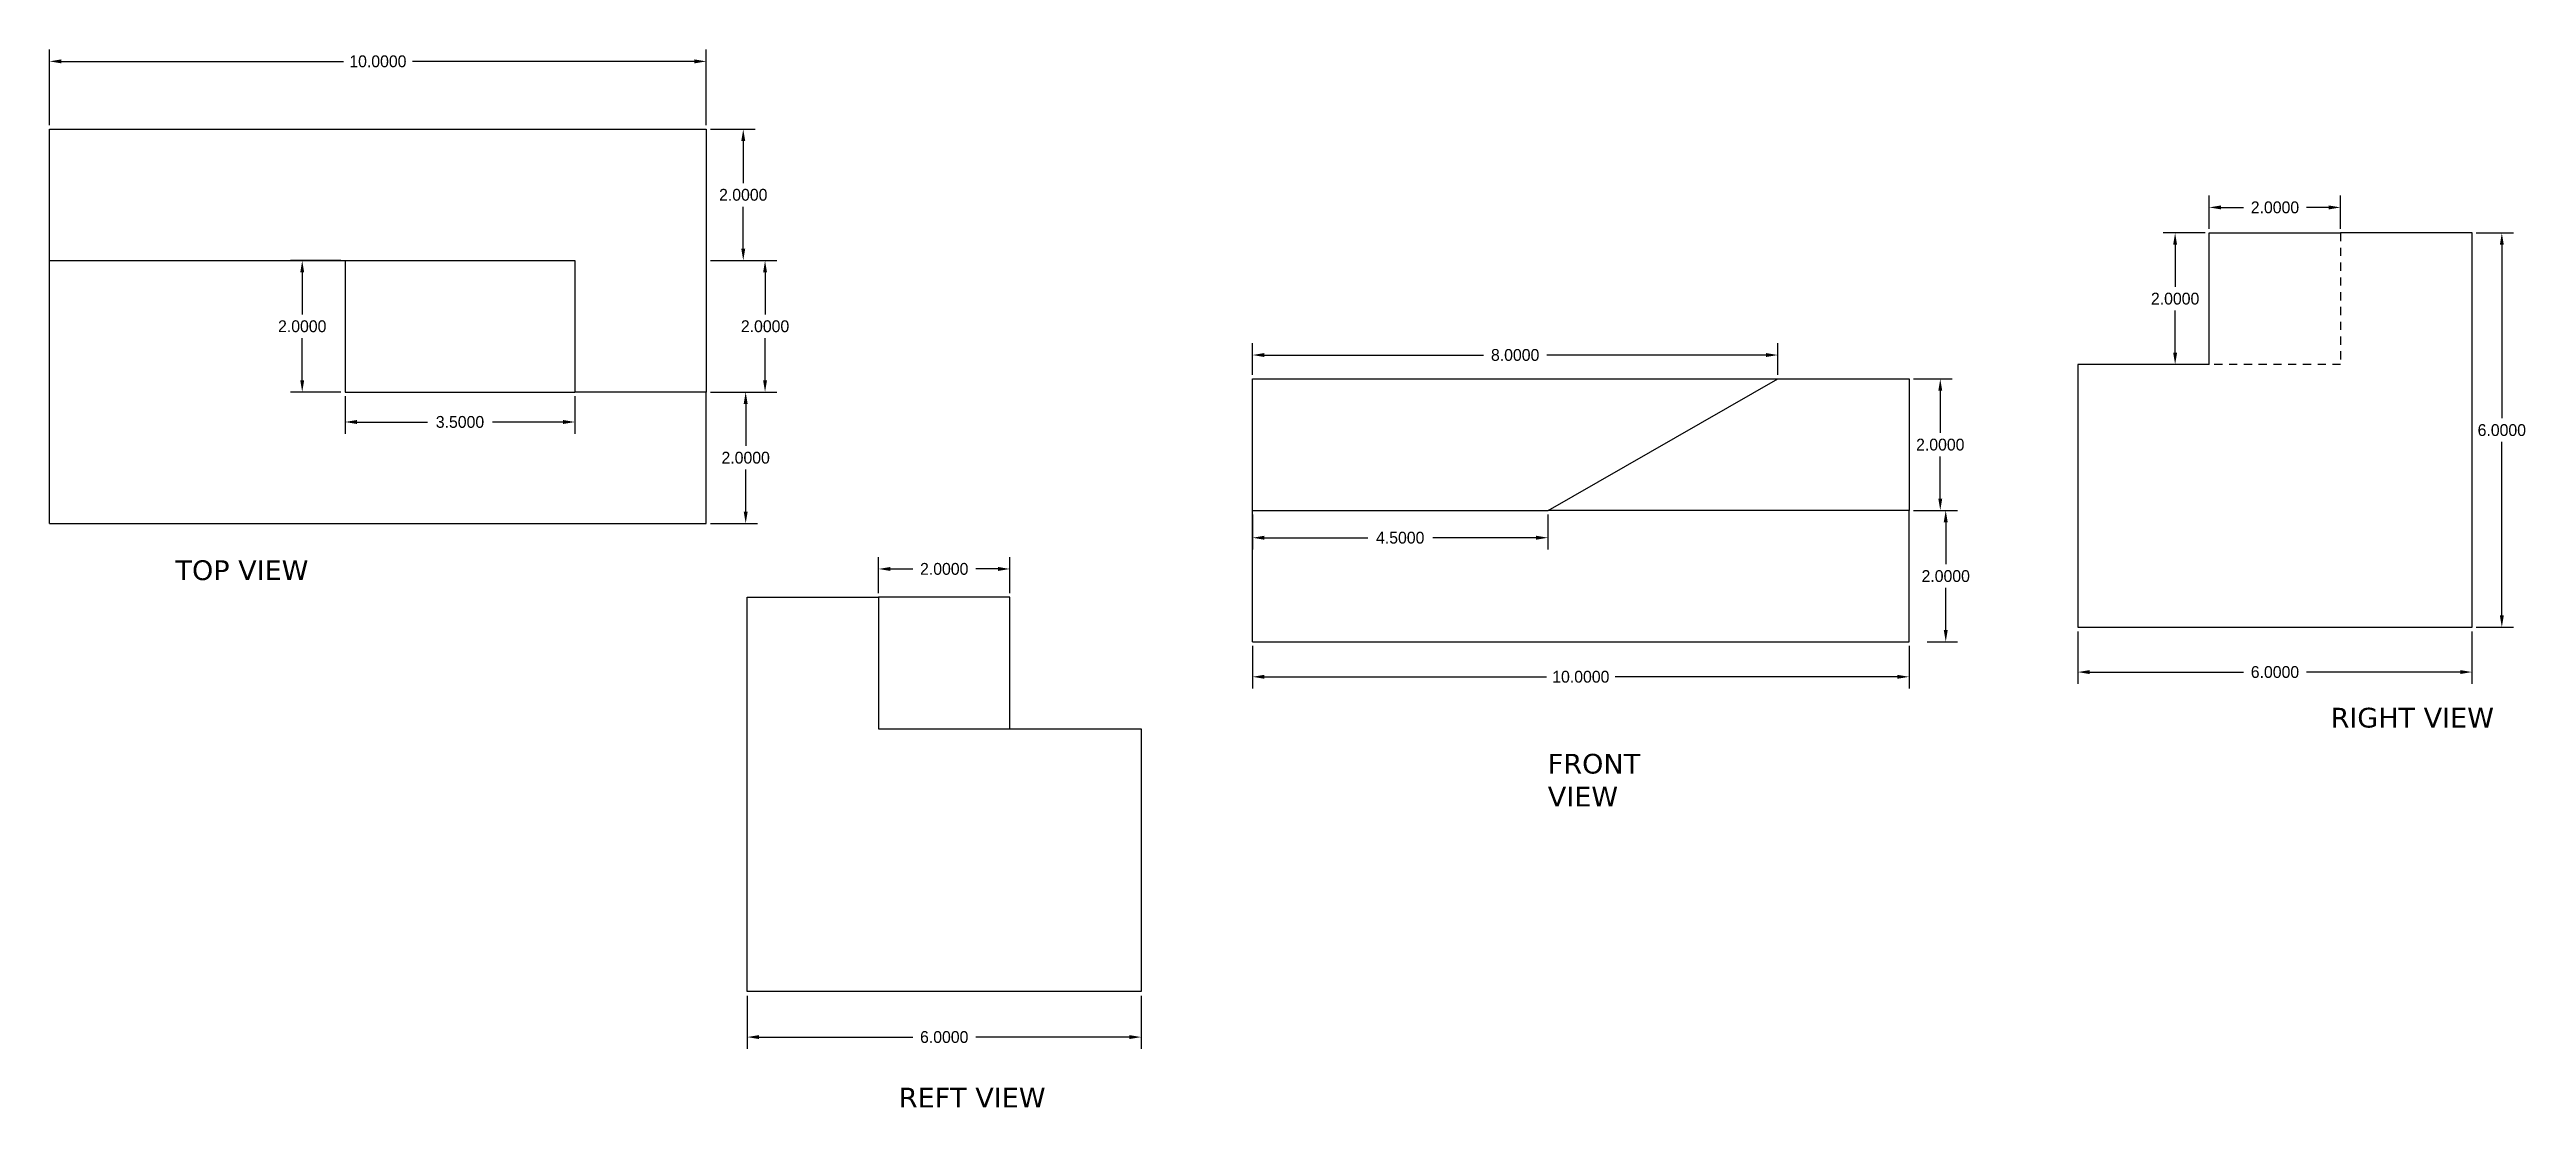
# Model space of a CAD drawing. Header units: inches. Extents: x 27.8 to 65.5, y 12.6 to 28.7.
import ezdxf

# ---------------------------------------------------------------- set-up
doc = ezdxf.new("R2010")
doc.units = ezdxf.units.IN
doc.header["$MEASUREMENT"] = 0
doc.linetypes.add('HIDDEN2', pattern=[0.1875, 0.125, -0.0625])
doc.dimstyles.get("Standard").update_dxf_attribs({"dimtxt": 0.18, "dimasz": 0.18, "dimexe": 0.18, "dimexo": 0.0625, "dimgap": 0.09, "dimtad": 0, "dimtih": 1, "dimtoh": 1, "dimdec": 4, "dimzin": 0, "dimdsep": 46, "dimtxsty": 'Standard', "dimcen": 0.09, "dimadec": 0, "dimazin": 0, "dimtfac": 1, "dimtdec": 4, "dimtofl": 0, "dimtmove": 0, "dimatfit": 3, "dimfxl": 1, "dimtolj": 1, "dimtzin": 0, "dimarcsym": 0})

# ---------------------------------------------------------------- blocks, each defined once
blk = doc.blocks.new('*D2')
at = {"color": 0, "lineweight": -2}
for p, q in [((56.341, 21.703), (56.804, 21.703)), ((56.624, 21.523), (56.624, 20.883)), ((56.624, 19.883), (56.624, 20.523)), ((56.341, 19.703), (56.804, 19.703))]:
    blk.add_line(p, q, dxfattribs=at)
at = {"color": 0}
for points in [[(56.594, 21.523), (56.654, 21.523), (56.624, 21.703)], [(56.594, 19.883), (56.654, 19.883), (56.624, 19.703)]]:
    blk.add_solid(points, dxfattribs=at)
at = {"layer": 'Defpoints', "color": 0}
for p in [(56.278, 21.703), (56.624, 21.703), (56.278, 19.703)]:
    blk.add_point(p, dxfattribs=at)
at = {"color": 0, "insert": (56.624, 20.703), "char_height": 0.18, "attachment_point": 5}
blk.add_mtext('\\A1;2.0000', dxfattribs=at)
blk = doc.blocks.new('*D3')
at = {"color": 0, "lineweight": -2}
for p, q in [((56.131, 23.703), (56.721, 23.703)), ((56.541, 23.523), (56.541, 22.883)), ((56.541, 21.883), (56.541, 22.523)), ((56.131, 21.703), (56.721, 21.703))]:
    blk.add_line(p, q, dxfattribs=at)
at = {"color": 0}
for points in [[(56.511, 23.523), (56.571, 23.523), (56.541, 23.703)], [(56.511, 21.883), (56.571, 21.883), (56.541, 21.703)]]:
    blk.add_solid(points, dxfattribs=at)
at = {"layer": 'Defpoints', "color": 0}
for p in [(56.068, 23.703), (56.068, 21.703), (56.541, 21.703)]:
    blk.add_point(p, dxfattribs=at)
at = {"color": 0, "insert": (56.541, 22.703), "char_height": 0.18, "attachment_point": 5}
blk.add_mtext('\\A1;2.0000', dxfattribs=at)
blk = doc.blocks.new('*D4')
at = {"color": 0, "lineweight": -2}
for p, q in [((46.068, 19.641), (46.068, 18.991)), ((56.068, 19.641), (56.068, 18.991)), ((46.248, 19.171), (50.543, 19.171)), ((55.888, 19.171), (51.593, 19.171))]:
    blk.add_line(p, q, dxfattribs=at)
at = {"color": 0}
for points in [[(46.248, 19.201), (46.248, 19.141), (46.068, 19.171)], [(55.888, 19.201), (55.888, 19.141), (56.068, 19.171)]]:
    blk.add_solid(points, dxfattribs=at)
at = {"layer": 'Defpoints', "color": 0}
for p in [(46.068, 19.703), (56.068, 19.703), (56.068, 19.171)]:
    blk.add_point(p, dxfattribs=at)
at = {"color": 0, "insert": (51.068, 19.171), "char_height": 0.18, "attachment_point": 5}
blk.add_mtext('\\A1;10.0000', dxfattribs=at)
blk = doc.blocks.new('*D5')
at = {"color": 0, "lineweight": -2}
for p, q in [((46.068, 21.641), (46.068, 21.107)), ((50.568, 21.641), (50.568, 21.107)), ((46.248, 21.287), (47.823, 21.287)), ((50.388, 21.287), (48.813, 21.287))]:
    blk.add_line(p, q, dxfattribs=at)
at = {"color": 0}
for points in [[(46.248, 21.317), (46.248, 21.257), (46.068, 21.287)], [(50.388, 21.317), (50.388, 21.257), (50.568, 21.287)]]:
    blk.add_solid(points, dxfattribs=at)
at = {"layer": 'Defpoints', "color": 0}
for p in [(46.068, 21.703), (50.568, 21.703), (50.568, 21.287)]:
    blk.add_point(p, dxfattribs=at)
at = {"color": 0, "insert": (48.318, 21.287), "char_height": 0.18, "attachment_point": 5}
blk.add_mtext('\\A1;4.5000', dxfattribs=at)
blk = doc.blocks.new('*D6')
at = {"color": 0, "lineweight": -2}
for p, q in [((46.068, 23.766), (46.068, 24.247)), ((54.068, 23.766), (54.068, 24.247)), ((46.248, 24.067), (49.588, 24.067)), ((53.888, 24.067), (50.548, 24.067))]:
    blk.add_line(p, q, dxfattribs=at)
at = {"color": 0}
for points in [[(46.248, 24.097), (46.248, 24.037), (46.068, 24.067)], [(53.888, 24.097), (53.888, 24.037), (54.068, 24.067)]]:
    blk.add_solid(points, dxfattribs=at)
at = {"layer": 'Defpoints', "color": 0}
for p in [(54.068, 24.067), (46.068, 23.703), (54.068, 23.703)]:
    blk.add_point(p, dxfattribs=at)
at = {"color": 0, "insert": (50.068, 24.067), "char_height": 0.18, "attachment_point": 5}
blk.add_mtext('\\A1;8.0000', dxfattribs=at)
blk = doc.blocks.new('*D14')
at = {"color": 0, "lineweight": -2}
for p, q in [((58.637, 19.862), (58.637, 19.063)), ((64.637, 19.862), (64.637, 19.063)), ((58.817, 19.243), (61.157, 19.243)), ((64.457, 19.243), (62.117, 19.243))]:
    blk.add_line(p, q, dxfattribs=at)
at = {"color": 0}
for points in [[(58.817, 19.273), (58.817, 19.213), (58.637, 19.243)], [(64.457, 19.273), (64.457, 19.213), (64.637, 19.243)]]:
    blk.add_solid(points, dxfattribs=at)
at = {"layer": 'Defpoints', "color": 0}
for p in [(58.637, 19.924), (64.637, 19.924), (64.637, 19.243)]:
    blk.add_point(p, dxfattribs=at)
at = {"color": 0, "insert": (61.637, 19.243), "char_height": 0.18, "attachment_point": 5}
blk.add_mtext('\\A1;6.0000', dxfattribs=at)
blk = doc.blocks.new('*D15')
at = {"color": 0, "lineweight": -2}
for p, q in [((64.7, 25.924), (65.271, 25.924)), ((65.091, 25.744), (65.091, 23.104)), ((65.091, 20.104), (65.091, 22.744)), ((64.7, 19.924), (65.271, 19.924))]:
    blk.add_line(p, q, dxfattribs=at)
at = {"color": 0}
for points in [[(65.061, 25.744), (65.121, 25.744), (65.091, 25.924)], [(65.061, 20.104), (65.121, 20.104), (65.091, 19.924)]]:
    blk.add_solid(points, dxfattribs=at)
at = {"layer": 'Defpoints', "color": 0}
for p in [(64.637, 25.924), (64.637, 19.924), (65.091, 19.924)]:
    blk.add_point(p, dxfattribs=at)
at = {"color": 0, "insert": (65.091, 22.924), "char_height": 0.18, "attachment_point": 5}
blk.add_mtext('\\A1;6.0000', dxfattribs=at)
blk = doc.blocks.new('*D16')
at = {"color": 0, "lineweight": -2}
for p, q in [((60.637, 25.987), (60.637, 26.493)), ((62.637, 25.987), (62.637, 26.493)), ((60.817, 26.313), (61.157, 26.313)), ((62.457, 26.313), (62.117, 26.313))]:
    blk.add_line(p, q, dxfattribs=at)
at = {"color": 0}
for points in [[(60.817, 26.343), (60.817, 26.283), (60.637, 26.313)], [(62.457, 26.343), (62.457, 26.283), (62.637, 26.313)]]:
    blk.add_solid(points, dxfattribs=at)
at = {"layer": 'Defpoints', "color": 0}
for p in [(60.637, 26.313), (60.637, 25.924), (62.637, 25.924)]:
    blk.add_point(p, dxfattribs=at)
at = {"color": 0, "insert": (61.637, 26.313), "char_height": 0.18, "attachment_point": 5}
blk.add_mtext('\\A1;2.0000', dxfattribs=at)
blk = doc.blocks.new('*D17')
at = {"color": 0, "lineweight": -2}
for p, q in [((60.575, 25.924), (59.937, 25.924)), ((60.117, 25.744), (60.117, 25.104)), ((60.117, 24.104), (60.117, 24.744)), ((60.575, 23.924), (59.937, 23.924))]:
    blk.add_line(p, q, dxfattribs=at)
at = {"color": 0}
for points in [[(60.087, 25.744), (60.147, 25.744), (60.117, 25.924)], [(60.087, 24.104), (60.147, 24.104), (60.117, 23.924)]]:
    blk.add_solid(points, dxfattribs=at)
at = {"layer": 'Defpoints', "color": 0}
for p in [(60.637, 25.924), (60.117, 23.924), (60.637, 23.924)]:
    blk.add_point(p, dxfattribs=at)
at = {"color": 0, "insert": (60.117, 24.924), "char_height": 0.18, "attachment_point": 5}
blk.add_mtext('\\A1;2.0000', dxfattribs=at)
blk = doc.blocks.new('*D18')
at = {"color": 0, "lineweight": -2}
for p, q in [((38.375, 14.318), (38.375, 13.509)), ((44.375, 14.318), (44.375, 13.509)), ((38.555, 13.689), (40.895, 13.689)), ((44.195, 13.689), (41.855, 13.689))]:
    blk.add_line(p, q, dxfattribs=at)
at = {"color": 0}
for points in [[(38.555, 13.719), (38.555, 13.659), (38.375, 13.689)], [(44.195, 13.719), (44.195, 13.659), (44.375, 13.689)]]:
    blk.add_solid(points, dxfattribs=at)
at = {"layer": 'Defpoints', "color": 0}
for p in [(38.375, 14.381), (44.375, 14.381), (44.375, 13.689)]:
    blk.add_point(p, dxfattribs=at)
at = {"color": 0, "insert": (41.375, 13.689), "char_height": 0.18, "attachment_point": 5}
blk.add_mtext('\\A1;6.0000', dxfattribs=at)
blk = doc.blocks.new('*D19')
at = {"color": 0, "lineweight": -2}
for p, q in [((40.375, 20.443), (40.375, 20.992)), ((40.555, 20.812), (40.895, 20.812)), ((42.195, 20.812), (41.855, 20.812)), ((42.375, 20.443), (42.375, 20.992))]:
    blk.add_line(p, q, dxfattribs=at)
at = {"color": 0}
for points in [[(40.555, 20.842), (40.555, 20.782), (40.375, 20.812)], [(42.195, 20.842), (42.195, 20.782), (42.375, 20.812)]]:
    blk.add_solid(points, dxfattribs=at)
at = {"layer": 'Defpoints', "color": 0}
for p in [(42.375, 20.812), (40.375, 20.381), (42.375, 20.381)]:
    blk.add_point(p, dxfattribs=at)
at = {"color": 0, "insert": (41.375, 20.812), "char_height": 0.18, "attachment_point": 5}
blk.add_mtext('\\A1;2.0000', dxfattribs=at)
blk = doc.blocks.new('*D20')
at = {"color": 0, "lineweight": -2}
for p, q in [((32.252, 23.442), (32.252, 22.868)), ((35.752, 23.442), (35.752, 22.868)), ((32.432, 23.048), (33.507, 23.048)), ((35.572, 23.048), (34.497, 23.048))]:
    blk.add_line(p, q, dxfattribs=at)
at = {"color": 0}
for points in [[(32.432, 23.078), (32.432, 23.018), (32.252, 23.048)], [(35.572, 23.078), (35.572, 23.018), (35.752, 23.048)]]:
    blk.add_solid(points, dxfattribs=at)
at = {"layer": 'Defpoints', "color": 0}
for p in [(32.252, 23.504), (35.752, 23.504), (35.752, 23.048)]:
    blk.add_point(p, dxfattribs=at)
at = {"color": 0, "insert": (34.002, 23.048), "char_height": 0.18, "attachment_point": 5}
blk.add_mtext('\\A1;3.5000', dxfattribs=at)
blk = doc.blocks.new('*D21')
at = {"color": 0, "lineweight": -2}
for p, q in [((32.19, 25.504), (31.42, 25.504)), ((31.6, 25.324), (31.6, 24.684)), ((31.6, 23.684), (31.6, 24.324)), ((32.19, 23.504), (31.42, 23.504))]:
    blk.add_line(p, q, dxfattribs=at)
at = {"color": 0}
for points in [[(31.57, 25.324), (31.63, 25.324), (31.6, 25.504)], [(31.57, 23.684), (31.63, 23.684), (31.6, 23.504)]]:
    blk.add_solid(points, dxfattribs=at)
at = {"layer": 'Defpoints', "color": 0}
for p in [(32.252, 25.504), (31.6, 23.504), (32.252, 23.504)]:
    blk.add_point(p, dxfattribs=at)
at = {"color": 0, "insert": (31.6, 24.504), "char_height": 0.18, "attachment_point": 5}
blk.add_mtext('\\A1;2.0000', dxfattribs=at)
blk = doc.blocks.new('*D23')
at = {"color": 0, "lineweight": -2}
for p, q in [((27.752, 27.567), (27.752, 28.715)), ((37.752, 27.567), (37.752, 28.715)), ((27.932, 28.535), (32.227, 28.535)), ((37.572, 28.535), (33.277, 28.535))]:
    blk.add_line(p, q, dxfattribs=at)
at = {"color": 0}
for points in [[(27.932, 28.565), (27.932, 28.505), (27.752, 28.535)], [(37.572, 28.565), (37.572, 28.505), (37.752, 28.535)]]:
    blk.add_solid(points, dxfattribs=at)
at = {"layer": 'Defpoints', "color": 0}
for p in [(37.752, 28.535), (27.752, 27.504), (37.752, 27.504)]:
    blk.add_point(p, dxfattribs=at)
at = {"color": 0, "insert": (32.752, 28.535), "char_height": 0.18, "attachment_point": 5}
blk.add_mtext('\\A1;10.0000', dxfattribs=at)
blk = doc.blocks.new('*D24')
at = {"color": 0, "lineweight": -2}
for p, q in [((37.815, 23.504), (38.532, 23.504)), ((38.352, 23.324), (38.352, 22.684)), ((38.352, 21.684), (38.352, 22.324)), ((37.815, 21.504), (38.532, 21.504))]:
    blk.add_line(p, q, dxfattribs=at)
at = {"color": 0}
for points in [[(38.322, 23.324), (38.382, 23.324), (38.352, 23.504)], [(38.322, 21.684), (38.382, 21.684), (38.352, 21.504)]]:
    blk.add_solid(points, dxfattribs=at)
at = {"layer": 'Defpoints', "color": 0}
for p in [(37.752, 23.504), (38.352, 23.504), (37.752, 21.504)]:
    blk.add_point(p, dxfattribs=at)
at = {"color": 0, "insert": (38.352, 22.504), "char_height": 0.18, "attachment_point": 5}
blk.add_mtext('\\A1;2.0000', dxfattribs=at)
blk = doc.blocks.new('*D25')
at = {"color": 0, "lineweight": -2}
for p, q in [((37.815, 25.504), (38.827, 25.504)), ((38.647, 25.324), (38.647, 24.684)), ((38.647, 23.684), (38.647, 24.324)), ((37.815, 23.504), (38.827, 23.504))]:
    blk.add_line(p, q, dxfattribs=at)
at = {"color": 0}
for points in [[(38.617, 25.324), (38.677, 25.324), (38.647, 25.504)], [(38.617, 23.684), (38.677, 23.684), (38.647, 23.504)]]:
    blk.add_solid(points, dxfattribs=at)
at = {"layer": 'Defpoints', "color": 0}
for p in [(37.752, 25.504), (38.647, 25.504), (37.752, 23.504)]:
    blk.add_point(p, dxfattribs=at)
at = {"color": 0, "insert": (38.647, 24.504), "char_height": 0.18, "attachment_point": 5}
blk.add_mtext('\\A1;2.0000', dxfattribs=at)
blk = doc.blocks.new('*D26')
at = {"color": 0, "lineweight": -2}
for p, q in [((37.815, 27.504), (38.495, 27.504)), ((38.315, 27.324), (38.315, 26.684)), ((38.315, 25.684), (38.315, 26.324)), ((37.815, 25.504), (38.495, 25.504))]:
    blk.add_line(p, q, dxfattribs=at)
at = {"color": 0}
for points in [[(38.285, 27.324), (38.345, 27.324), (38.315, 27.504)], [(38.285, 25.684), (38.345, 25.684), (38.315, 25.504)]]:
    blk.add_solid(points, dxfattribs=at)
at = {"layer": 'Defpoints', "color": 0}
for p in [(37.752, 27.504), (38.315, 27.504), (37.752, 25.504)]:
    blk.add_point(p, dxfattribs=at)
at = {"color": 0, "insert": (38.315, 26.504), "char_height": 0.18, "attachment_point": 5}
blk.add_mtext('\\A1;2.0000', dxfattribs=at)

msp = doc.modelspace()

# ---------------------------------------------------------------- linework, layer by layer
for p, q in [((27.75245, 25.50422), (27.75245, 27.50422)), ((27.75245, 27.50422), (37.75245, 27.50422)), ((37.75245, 27.50422), (37.75245, 23.50422)), ((60.63737, 23.92401), (60.63737, 25.92401)), ((60.63737, 25.92401), (62.63737, 25.92401)), ((64.63737, 25.92401), (62.63737, 25.92401)), ((64.63737, 19.92401), (64.63737, 25.92401)), ((27.75245, 21.50422), (27.75245, 25.50422)), ((27.75245, 25.50422), (32.25245, 25.50422)), ((32.25245, 25.50422), (32.25245, 23.50422)), ((32.25245, 25.50422), (35.75245, 25.50422)), ((35.75245, 25.50422), (35.75245, 23.50422)), ((60.63737, 23.92401), (58.63737, 23.92401)), ((58.63737, 23.92401), (58.63737, 19.92401)), ((32.25245, 23.50422), (35.75245, 23.50422)), ((37.75245, 23.50422), (35.75245, 23.50422)), ((37.75245, 21.50422), (37.75245, 23.50422)), ((46.06832, 21.70322), (46.06832, 23.70322)), ((46.06832, 23.70322), (54.06832, 23.70322)), ((50.56832, 21.70322), (54.06832, 23.70322)), ((54.06832, 23.70322), (56.06832, 23.70322)), ((56.06832, 23.70322), (56.06832, 21.70322)), ((27.75245, 21.50422), (37.75245, 21.50422)), ((46.06832, 19.70322), (46.06832, 21.70322)), ((46.06832, 21.70322), (50.56832, 21.70322)), ((56.06832, 21.70322), (50.56832, 21.70322)), ((56.06832, 19.70322), (56.06832, 21.70322)), ((56.06832, 21.70322), (56.06832, 21.70322)), ((38.37541, 14.38052), (38.37541, 20.38052)), ((38.37541, 20.38052), (40.37541, 20.38052)), ((40.37541, 20.38052), (40.37541, 18.38052)), ((42.37541, 20.38052), (40.37541, 20.38052)), ((42.37541, 18.38052), (42.37541, 20.38052)), ((46.06832, 19.70322), (56.06832, 19.70322)), ((58.63737, 19.92401), (64.63737, 19.92401)), ((40.37541, 18.38052), (42.37541, 18.38052)), ((42.37541, 18.38052), (44.37541, 18.38052)), ((44.37541, 18.38052), (44.37541, 14.38052)), ((44.37541, 14.38052), (38.37541, 14.38052))]:
    msp.add_line(p, q)
at = {"linetype": 'HIDDEN2'}
for p, q in [((62.63737, 25.92401), (62.63737, 23.92401)), ((62.63737, 23.92401), (60.63737, 23.92401))]:
    msp.add_line(p, q, dxfattribs=at)

# ---------------------------------------------------------------- texts
at = {"char_height": 0.3, "attachment_point": 1}
for s, insert, width in [('{\\fVerdana|b0|i0|c0|p34;TOP VIEW}', (29.67032, 20.94361), 4.8027545), ('{\\fVerdana|b0|i0|c0|p34;RIGHT VIEW}', (62.48317, 18.69933), 4.0587895), ('{\\fVerdana|b0|i0|c0|p34;FRONT VIEW}', (50.56509, 17.99891), 0.4427771), ('{\\fVerdana|b0|i0|c0|p34;REFT VIEW}', (40.68353, 12.91883), 4.6371423)]:
    msp.add_mtext(s, dxfattribs=dict(at, insert=insert, width=width))

# ---------------------------------------------------------------- dimensions: what is measured, and where the dimension line sits
for base, p1, p2, picture, middle in [((37.75245, 28.53474), (27.75245, 27.50422), (37.75245, 27.50422), '*D23', (32.75245, 28.53474)), ((60.63737, 26.31252), (62.63737, 25.92401), (60.63737, 25.92401), '*D16', (61.63737, 26.31252)), ((54.06832, 24.06677), (46.06832, 23.70322), (54.06832, 23.70322), '*D6', (50.06832, 24.06677)), ((35.75245, 23.0483), (32.25245, 23.50422), (35.75245, 23.50422), '*D20', (34.00245, 23.0483)), ((50.56832, 21.28723), (46.06832, 21.70322), (50.56832, 21.70322), '*D5', (48.31832, 21.28723)), ((42.37541, 20.81249), (40.37541, 20.38052), (42.37541, 20.38052), '*D19', (41.37541, 20.81249)), ((56.06832, 19.1707), (46.06832, 19.70322), (56.06832, 19.70322), '*D4', (51.06832, 19.1707)), ((64.63737, 19.24267), (58.63737, 19.92401), (64.63737, 19.92401), '*D14', (61.63737, 19.24267)), ((44.37541, 13.68949), (38.37541, 14.38052), (44.37541, 14.38052), '*D18', (41.37541, 13.68949))]:
    dim = msp.add_linear_dim(base=base, p1=p1, p2=p2, dimstyle='Standard')
    dim.commit()
    dim.dimension.update_dxf_attribs({"geometry": picture, "text_midpoint": middle})
for base, p1, p2, picture, middle in [((38.31492, 27.50422), (37.75245, 25.50422), (37.75245, 27.50422), '*D26', (38.31492, 26.50422)), ((60.11673, 23.92401), (60.63737, 25.92401), (60.63737, 23.92401), '*D17', (60.11673, 24.92401)), ((65.09148, 19.92401), (64.63737, 25.92401), (64.63737, 19.92401), '*D15', (65.09148, 22.92401)), ((31.59979, 23.50422), (32.25245, 25.50422), (32.25245, 23.50422), '*D21', (31.59979, 24.50422)), ((38.64701, 25.50422), (37.75245, 23.50422), (37.75245, 25.50422), '*D25', (38.64701, 24.50422)), ((38.35182, 23.50422), (37.75245, 21.50422), (37.75245, 23.50422), '*D24', (38.35182, 22.50422)), ((56.54134, 21.70322), (56.06832, 23.70322), (56.06832, 21.70322), '*D3', (56.54134, 22.70322)), ((56.62372, 21.70322), (56.27832, 19.70322), (56.27832, 21.70322), '*D2', (56.62372, 20.70322))]:
    dim = msp.add_linear_dim(base=base, p1=p1, p2=p2, angle=90, dimstyle='Standard')
    dim.commit()
    dim.dimension.update_dxf_attribs({"geometry": picture, "text_midpoint": middle})

doc.saveas('drawing.dxf')
